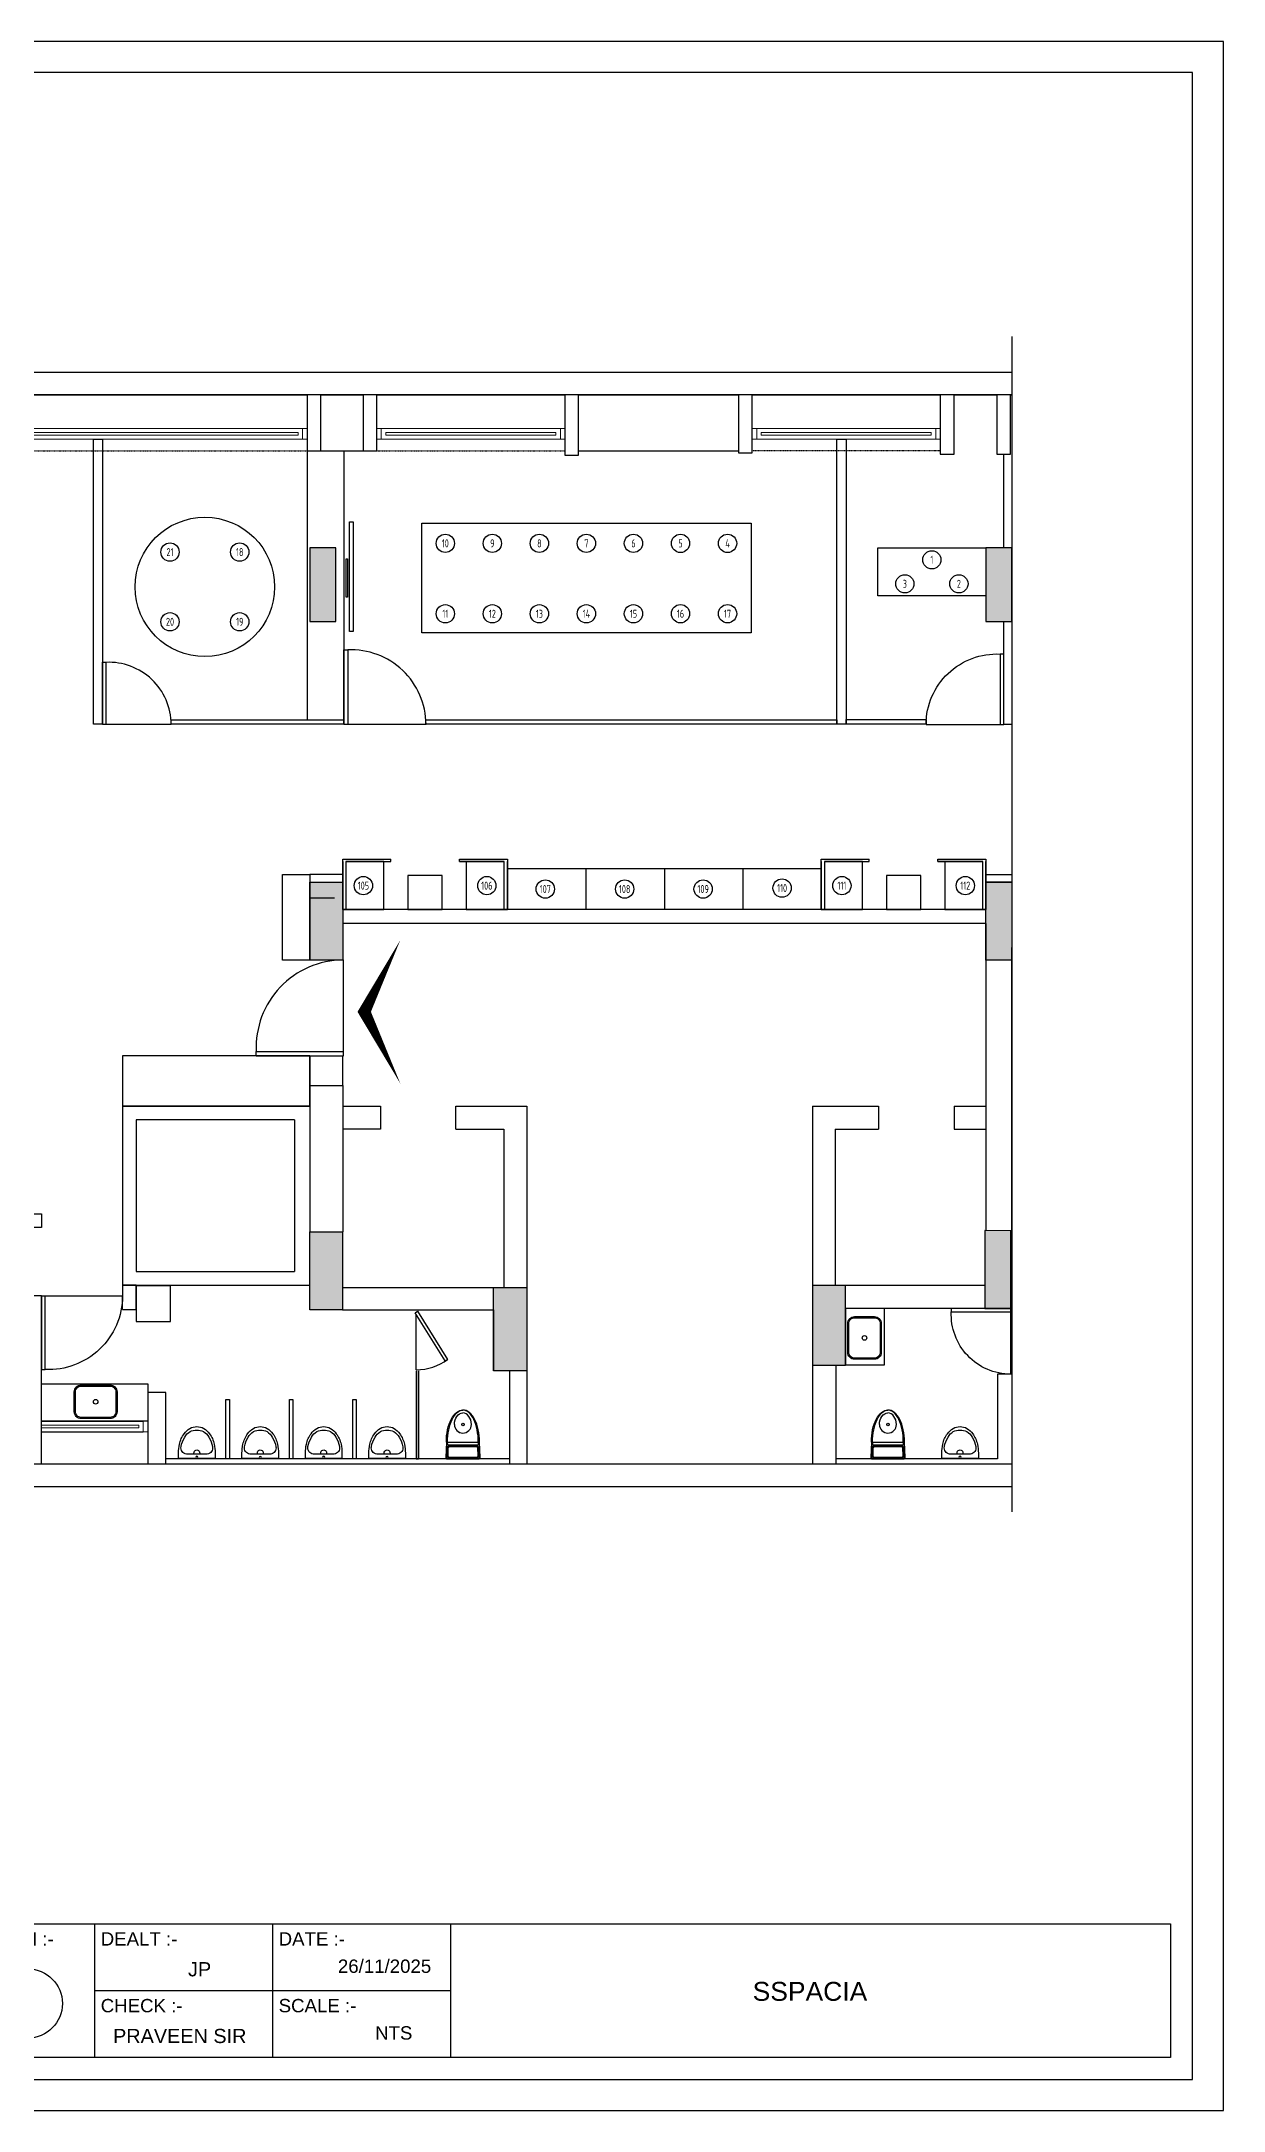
# Model space of a CAD drawing. Header units: millimetres. Extents: x 2131 to 3514, y 1779 to 2684.
# Drawn here: x 2997 to 3514, y 1779 to 2684 of the extents above; entities that cross this region are included whole.
import ezdxf
from ezdxf.enums import TextEntityAlignment as Align

# ---------------------------------------------------------------- set-up
doc = ezdxf.new("R2010")
doc.units = ezdxf.units.MM
doc.linetypes.add('DASHED', pattern=[0.75, 0.5, -0.25])
doc.linetypes.add('HIDDEN2', pattern=[0.1875, 0.125, -0.0625])
for name, color, linetype in [('BH', 243, 'Continuous'), ('FUR', 1, 'Continuous'), ('STAIR', 145, 'Continuous')]:
    doc.layers.add(name, color=color, linetype=linetype)
for name, color, linetype, lineweight in [('g-dw', 6, 'Continuous', 5), ('GYPSUM PARTITION', 33, 'Continuous', 30), ('HATCH', 254, 'Continuous', 30), ('wall', 30, 'Continuous', 30), ('WIN', 144, 'Continuous', 15)]:
    doc.layers.add(name, color=color, linetype=linetype, lineweight=lineweight)
doc.layers.add('GLASS', color=7, linetype='Continuous', lineweight=30, true_color=0x001d75)
doc.styles.add('VIBRANT', font='arial.ttf')
doc.styles.add('YQ_TEXT', font='SUPEROS.SHX', dxfattribs={"width": 0.8, "bigfont": 'HZDX.SHX'})

# ---------------------------------------------------------------- blocks, each defined once
blk = doc.blocks.new('SERG')
at = {"layer": 'STAIR', "lineweight": 25}
blk.add_line((132343.72, -7258.63), (132307.72, -7258.63), dxfattribs=at)
blk.add_lwpolyline([(132309.45, -7258.63), (132307.72, -7258.63), (132307.72, -7226.08), (132309.45, -7226.08)], close=True, dxfattribs=at)
blk.add_arc((132310.95, -7258.82), 32.77, 0.33287, 92.63004, dxfattribs=at)
blk = doc.blocks.new('*U7')
for p, q in [((4773315, -919233), (4769141, -919233)), ((4773315, -919353), (4769141, -919353))]:
    blk.add_line(p, q)
at = {"layer": 'g-dw'}
for points in [[(4769091, -919353), (4769141, -919353), (4769141, -919233), (4769091, -919233)], [(4773265, -919278), (4773265, -919308), (4769191, -919308), (4769191, -919278)], [(4773365, -919353), (4773315, -919353), (4773315, -919233), (4773365, -919233)]]:
    blk.add_lwpolyline(points, close=True, dxfattribs=at)
blk = doc.blocks.new('*U8')
for p, q in [((4771143, -919233), (4769141, -919233)), ((4771143, -919353), (4769141, -919353))]:
    blk.add_line(p, q)
at = {"layer": 'g-dw'}
for points in [[(4769091, -919353), (4769141, -919353), (4769141, -919233), (4769091, -919233)], [(4771093, -919278), (4771093, -919308), (4769191, -919308), (4769191, -919278)], [(4771193, -919353), (4771143, -919353), (4771143, -919233), (4771193, -919233)]]:
    blk.add_lwpolyline(points, close=True, dxfattribs=at)
blk = doc.blocks.new('*U9')
for p, q in [((4771142, -919233), (4769141, -919233)), ((4771142, -919353), (4769141, -919353))]:
    blk.add_line(p, q)
at = {"layer": 'g-dw'}
for points in [[(4769091, -919353), (4769141, -919353), (4769141, -919233), (4769091, -919233)], [(4771092, -919278), (4771092, -919308), (4769191, -919308), (4769191, -919278)], [(4771192, -919353), (4771142, -919353), (4771142, -919233), (4771192, -919233)]]:
    blk.add_lwpolyline(points, close=True, dxfattribs=at)
blk = doc.blocks.new('zw$F6B3')
at = {"layer": 'STAIR', "lineweight": 25}
blk.add_line((10.69, 4.01), (-14.57, 3.99), dxfattribs=at)
blk.add_lwpolyline([(-15.45, 3.44), (-16.14, 4.54), (5.98, 18.38), (6.67, 17.28)], close=True, dxfattribs=at)
blk.add_arc((-13.88, 3.85), 24.58, 0.3796, 36.19896, dxfattribs=at)
blk = doc.blocks.new('RGRG')
at = {"layer": 'FUR', "color": 14, "ltscale": 3}
blk.add_lwpolyline([(133789.35, -13139.04), (133786.99, -13139.04, 0.04693), (133783.02, -13139.46, 0.106746), (133778.45, -13141.53, 0.110956), (133776.15, -13144.03, 0.131574), (133775.35, -13147.04, 0.131574), (133776.15, -13150.05, 0.110956), (133778.45, -13152.55, 0.106746), (133783.02, -13154.62, 0.04693), (133786.99, -13155.04), (133789.35, -13155.04), (133789.35, -13139.04), (133787.49, -13139.04)], format="xyb", dxfattribs=at)
blk.add_lwpolyline([(133787.36, -13151.61), (133787.36, -13142.47, 0.443197), (133784.12, -13140.17, 0.104474), (133779.96, -13141.77, 0.150962), (133777.55, -13144.08, 0.144709), (133776.87, -13147.04, 0.144709), (133777.55, -13150, 0.150962), (133779.96, -13152.31, 0.104474), (133784.12, -13153.91, 0.443197)], format="xyb", close=True, dxfattribs=at)
blk.add_circle((133788.85, -13147.04), 0.5, dxfattribs=at)
blk.add_arc((133786.84, -13147.04), 1.27, 65.98896, 294.01104, dxfattribs=at)
blk = doc.blocks.new('SERGS')
at = {"layer": 'FUR'}
for points in [[(133198.18, -7371.95), (133198.43, -7365.24, 0.424878), (133197.84, -7364.63), (133190.93, -7364.63), (133184.02, -7364.63, 0.424878), (133183.43, -7365.24), (133183.67, -7371.95)], [(133194.64, -7379.67, 0.415839), (133190.93, -7375.93, 0.415839), (133187.21, -7379.67)]]:
    blk.add_lwpolyline(points, format="xyb", dxfattribs=at)
for points in [[(133190.93, -7370.35), (133184.81, -7370.35, -0.403629), (133184.12, -7369.69), (133183.97, -7365.51, -0.424878), (133184.56, -7364.9), (133190.93, -7364.9), (133197.3, -7364.9, -0.424878), (133197.88, -7365.51), (133197.73, -7369.69, -0.403629), (133197.04, -7370.35)], [(133190.93, -7365.43), (133184.84, -7365.43, 0.424878), (133184.25, -7366.04), (133184.37, -7369.25, 0.403629), (133184.96, -7369.82), (133190.93, -7369.82), (133196.89, -7369.82, 0.403629), (133197.48, -7369.25), (133197.6, -7366.04, 0.424878), (133197.01, -7365.43)], [(133190.93, -7371.95), (133184.2, -7371.95, -0.108231), (133184.42, -7370.62), (133190.93, -7370.62), (133197.43, -7370.62, -0.108231), (133197.65, -7371.95)]]:
    blk.add_lwpolyline(points, format="xyb", close=True, dxfattribs=at)
blk.add_circle((133190.93, -7379.65), 0.531, dxfattribs=at)
for start, end in [(90, 180.31842), (359.68158, 90)]:
    blk.add_arc((133190.93, -7379.65), 3.72, start, end, dxfattribs=at)
for centre, major_axis, ratio, start_param in [((133190.93, -7371.95), (0, 14.05), 0.516453, 1.570796), ((133190.93, -7371.95), (0, 14), 0.480461, 1.570796), ((133190.93, -7379.63), (0, 5.06), 0.733832, 1.578936)]:
    blk.add_ellipse(centre, major_axis=major_axis, ratio=ratio, start_param=start_param, end_param=3.141593, dxfattribs=at)
at = {"layer": 'FUR', "extrusion": (0, 0, -1)}
for centre, major_axis, ratio, start_param in [((133190.93, -7371.95), (0, 14), 0.480461, 1.570796), ((133190.93, -7371.95), (0, 14.05), 0.516453, 1.570796), ((133190.93, -7379.63), (0, 5.06), 0.733832, 1.578936)]:
    blk.add_ellipse(centre, major_axis=major_axis, ratio=ratio, start_param=start_param, end_param=3.141593, dxfattribs=at)
blk = doc.blocks.new('Z$W@#4EAB2E05')
at = {"linetype": 'Continuous', "lineweight": 30}
for p, q in [((91.361, 8.994), (91.361, 2.994)), ((99.361, 8.994), (99.361, 2.994)), ((107.361, 8.994), (107.361, 2.994))]:
    blk.add_line(p, q, dxfattribs=at)
for p, q in [((91.361, 5.994), (99.361, 5.994)), ((99.361, 5.994), (107.361, 5.994))]:
    blk.add_line(p, q)
for points in [[(1.395, 92.239), (1.395, 1.994), (140.73, 1.994), (140.73, 92.239)], [(139.73, 2.994), (2.395, 2.994), (2.395, 8.994), (139.73, 8.994)]]:
    blk.add_lwpolyline(points, close=True, dxfattribs=at)
blk.add_circle((88.361, 5.416), 1.555, dxfattribs=at)
at = {"layer": 'Defpoints', "color": 1, "linetype": 'Continuous', "lineweight": -3}
blk.add_lwpolyline([(0, 93.635), (0, 0.599), (142.126, 0.599), (142.126, 93.635)], close=True, dxfattribs=at)
at = {"linetype": 'Continuous', "style": 'VIBRANT'}
for s, p in [('NORTH :-', (85.797, 8.019)), ('DEALT :-', (91.637, 8.019)), ('DATE :-', (99.637, 8.019)), ('CHECK :-', (91.637, 5.019)), ('SCALE :-', (99.637, 5.019))]:
    blk.add_text(s, height=0.6, dxfattribs=at).set_placement(p)

msp = doc.modelspace()

# ---------------------------------------------------------------- hatches: boundary and pattern name
at = {"layer": 'wall'}
h = msp.add_hatch(color=2, dxfattribs=at)
h.dxf.hatch_style = 1
h.paths.add_polyline_path([(3114.27, 2462.57), (3114.27, 2430.3), (3125.65, 2430.27), (3125.65, 2462.54)])
h = msp.add_hatch(color=2, dxfattribs=at)
h.dxf.hatch_style = 1
h.paths.add_polyline_path([(3410.05, 2462.57), (3410.05, 2430.3), (3421.42, 2430.27), (3421.42, 2462.54)])
h = msp.add_hatch(color=2, dxfattribs=at)
h.dxf.hatch_style = 1
h.paths.add_polyline_path([(3114.37, 2316.3), (3128.74, 2316.3), (3128.74, 2282.26), (3114.37, 2282.26)])
h = msp.add_hatch(color=2, dxfattribs=at)
h.dxf.hatch_style = 1
h.paths.add_polyline_path([(3410.05, 2316.3), (3421.42, 2316.3), (3421.42, 2282.26), (3410.05, 2282.26)])
h = msp.add_hatch(color=2, dxfattribs=at)
h.dxf.hatch_style = 1
h.paths.add_polyline_path([(3409.55, 2163.87), (3409.55, 2129.83), (3420.92, 2129.8), (3420.92, 2163.85)])
h = msp.add_hatch(color=2, dxfattribs=at)
h.dxf.hatch_style = 1
h.paths.add_polyline_path([(3114.27, 2163.35), (3128.65, 2163.35), (3128.65, 2129.3), (3114.27, 2129.3)])
h = msp.add_hatch(color=2, dxfattribs=at)
h.dxf.hatch_style = 1
h.paths.add_polyline_path([(3194.62, 2102.55), (3194.62, 2139.05), (3209.24, 2139.05), (3209.24, 2102.55)])
h = msp.add_hatch(color=2, dxfattribs=at)
h.dxf.hatch_style = 1
h.paths.add_polyline_path([(3334.14, 2139.83), (3334.14, 2105.05), (3348.62, 2105.05), (3348.62, 2139.83)])

# ---------------------------------------------------------------- linework, layer by layer
for p, q in [((2996.87, 2080.55), (3041.42, 2080.55)), ((2996.87, 2075.86), (3041.42, 2075.86))]:
    msp.add_line(p, q)
at = {"elevation": 0}
msp.add_lwpolyline([(3153.92, 2228.16, 0, 5.24, 0), (3138.2, 2259.6, 5.24, 0, 0), (3153.92, 2291.04, 0, 0, 0)], format="xyseb", dxfattribs=at)
at = {"layer": 'BH'}
for centre in [(3053.15, 2460.7), (3083.65, 2460.7), (3173.57, 2464.52), (3194.15, 2464.52), (3214.73, 2464.52), (3235.3, 2464.52), (3255.88, 2464.52), (3276.46, 2464.51), (3297.04, 2464.51), (3386.41, 2457.32), (3374.6, 2446.82), (3398.23, 2446.82), (3173.57, 2433.72), (3194.15, 2433.72), (3214.73, 2433.72), (3235.3, 2433.72), (3255.88, 2433.72), (3276.46, 2433.73), (3297.04, 2433.73), (3053.15, 2430.21), (3083.65, 2430.21), (3137.74, 2314.8), (3191.74, 2314.8), (3217.31, 2313.3), (3252.03, 2313.3), (3286.36, 2313.3), (3320.9, 2313.72), (3347.05, 2314.8), (3401.05, 2314.8)]:
    msp.add_circle(centre, 4, dxfattribs=at)
at = {"layer": 'FUR', "color": 5}
msp.add_line((3421.42, 2555.01), (3421.42, 2040.86), dxfattribs=at)
at = {"layer": 'FUR', "color": 0, "linetype": 'DASHED', "lineweight": -2, "ltscale": 0.2}
for p, q in [((2945.87, 2505.05), (3113.14, 2505.05)), ((3143.62, 2505.05), (3225.87, 2505.05)), ((3390.14, 2505.05), (3307.87, 2505.05))]:
    msp.add_line(p, q, dxfattribs=at)
at = {"layer": 'FUR'}
for p, q in [((3113.12, 2505.05), (3113.14, 2387.36)), ((3119.12, 2505.05), (3137.62, 2505.05)), ((3129.14, 2505.05), (3129.14, 2387.36)), ((3231.87, 2505.05), (3301.87, 2505.05)), ((3149.74, 2325.3), (3149.74, 2326.3)), ((3179.74, 2325.3), (3179.74, 2326.3)), ((3359.05, 2325.3), (3359.05, 2326.3)), ((3389.05, 2325.3), (3389.05, 2326.3)), ((3130.12, 2325.3), (3149.74, 2325.3)), ((3146.74, 2325.3), (3149.74, 2325.3)), ((3179.74, 2325.3), (3199.37, 2325.3)), ((3182.74, 2325.3), (3179.74, 2325.3)), ((3235.07, 2322.3), (3235.07, 2304.3)), ((3269.4, 2322.3), (3269.4, 2304.3)), ((3303.72, 2322.3), (3303.72, 2304.3)), ((3339.42, 2325.3), (3359.05, 2325.3)), ((3356.05, 2325.3), (3359.05, 2325.3)), ((3389.05, 2325.3), (3408.67, 2325.3)), ((3392.05, 2325.3), (3389.05, 2325.3)), ((3134.62, 2083.34), (3134.62, 2083.34))]:
    msp.add_line(p, q, dxfattribs=at)
for points in [[(3131.62, 2473.88), (3133.24, 2473.88), (3133.24, 2425.95), (3131.62, 2425.95)], [(3163.28, 2425.38), (3163.28, 2473.38), (3307.32, 2473.36), (3307.32, 2425.36)], [(3114.27, 2462.57), (3114.27, 2430.3), (3125.65, 2430.27), (3125.65, 2462.54)], [(3410.05, 2462.57), (3410.05, 2430.3), (3421.42, 2430.27), (3421.42, 2462.54)], [(3130.23, 2457.82), (3130.81, 2457.82), (3130.81, 2440.91), (3130.23, 2440.91)], [(3102.37, 2319.67), (3114.37, 2319.67), (3114.37, 2282.26), (3102.37, 2282.26)], [(3114.37, 2316.3), (3128.74, 2316.3), (3128.74, 2319.67), (3114.37, 2319.67)], [(3172.24, 2319.3), (3157.24, 2319.3), (3157.24, 2304.3), (3172.24, 2304.3)], [(3200.74, 2322.3), (3338.05, 2322.3), (3338.05, 2304.3), (3200.74, 2304.3)], [(3381.55, 2319.3), (3366.55, 2319.3), (3366.55, 2304.3), (3381.55, 2304.3)], [(3114.37, 2316.3), (3128.74, 2316.3), (3128.74, 2282.26), (3114.37, 2282.26)], [(3410.05, 2316.3), (3421.42, 2316.3), (3421.42, 2282.26), (3410.05, 2282.26)], [(3032.37, 2218.3), (3114.37, 2218.3), (3114.37, 2240.3), (3032.37, 2240.3)], [(3114.37, 2227.3), (3128.74, 2227.3), (3128.74, 2240.26), (3114.37, 2240.26)], [(3409.55, 2163.87), (3409.55, 2129.83), (3420.92, 2129.8), (3420.92, 2163.85)], [(3114.27, 2163.35), (3128.65, 2163.35), (3128.65, 2129.3), (3114.27, 2129.3)], [(3053.3, 2139.8), (3038.37, 2139.8), (3038.37, 2124.17), (3053.3, 2124.17)], [(3194.62, 2139.05), (3209.24, 2139.05), (3209.24, 2102.55), (3194.62, 2102.55)], [(3334.14, 2105.05), (3348.62, 2105.05), (3348.62, 2139.83), (3334.14, 2139.83)]]:
    msp.add_lwpolyline(points, close=True, dxfattribs=at)
for points in [[(3410.05, 2442.17), (3410.05, 2441.57), (3362.78, 2441.57), (3362.78, 2462.57), (3410.05, 2462.57), (3410.05, 2448.67)], [(3128.74, 2304.3), (3128.74, 2326.3), (3149.74, 2326.3)], [(3179.74, 2326.3), (3200.74, 2326.3), (3200.74, 2304.3), (3128.74, 2304.3)], [(3338.05, 2304.3), (3338.05, 2326.3), (3359.05, 2326.3)], [(3389.05, 2326.3), (3410.05, 2326.3), (3410.05, 2304.3), (3338.05, 2304.3)], [(3128.74, 2325.3), (3128.74, 2304.3), (3146.74, 2304.3), (3146.74, 2325.3), (3130.12, 2325.3)], [(3130.12, 2325.3), (3130.12, 2304.3), (3128.74, 2304.3), (3128.74, 2325.3)], [(3199.37, 2325.3), (3182.74, 2325.3), (3182.74, 2304.3), (3200.74, 2304.3), (3200.74, 2325.3)], [(3200.74, 2325.3), (3200.74, 2304.3), (3199.37, 2304.3), (3199.37, 2325.3)], [(3338.05, 2325.3), (3338.05, 2304.3), (3356.05, 2304.3), (3356.05, 2325.3), (3339.42, 2325.3)], [(3339.42, 2325.3), (3339.42, 2304.3), (3338.05, 2304.3), (3338.05, 2325.3)], [(3408.67, 2325.3), (3392.05, 2325.3), (3392.05, 2304.3), (3410.05, 2304.3), (3410.05, 2325.3)], [(3410.05, 2325.3), (3410.05, 2304.3), (3408.67, 2304.3), (3408.67, 2325.3)], [(3421.42, 2316.3), (3410.05, 2316.3), (3410.05, 2319.67), (3421.42, 2319.67)]]:
    msp.add_lwpolyline(points, dxfattribs=at)
at = {"layer": 'FUR', "lineweight": 30}
msp.add_lwpolyline([(3348.62, 2105.12), (3365.68, 2105.12), (3365.68, 2129.83), (3348.62, 2129.83)], close=True, dxfattribs=at)
at = {"layer": 'FUR'}
for points in [[(3352.6, 2126.3), (3361.28, 2126.3, -0.414214), (3364.28, 2123.3), (3364.28, 2110.58, -0.414214), (3361.28, 2107.58), (3352.6, 2107.58, -0.414214), (3349.6, 2110.58), (3349.6, 2123.3, -0.414214)], [(3352.6, 2125.8), (3361.28, 2125.8, -0.414214), (3363.78, 2123.3), (3363.78, 2110.58, -0.414214), (3361.28, 2108.08), (3352.6, 2108.08, -0.414214), (3350.1, 2110.58), (3350.1, 2123.3, -0.414214)], [(3029.97, 2093.36), (3029.97, 2084.68, -0.414214), (3026.97, 2081.68), (3014.25, 2081.68, -0.414214), (3011.25, 2084.68), (3011.25, 2093.36, -0.414214), (3014.25, 2096.36), (3026.97, 2096.36, -0.414214)], [(3029.47, 2093.36), (3029.47, 2084.68, -0.414214), (3026.97, 2082.18), (3014.25, 2082.18, -0.414214), (3011.75, 2084.68), (3011.75, 2093.36, -0.414214), (3014.25, 2095.86), (3026.97, 2095.86, -0.414214)]]:
    msp.add_lwpolyline(points, format="xyb", close=True, dxfattribs=at)
for centre, radius in [((3068.4, 2445.46), 30.5), ((3356.94, 2116.94), 0.996), ((3020.61, 2089.02), 0.996)]:
    msp.add_circle(centre, radius, dxfattribs=at)
at = {"layer": 'g-dw'}
msp.add_lwpolyline([(3043.37, 2080.55), (3041.42, 2080.55), (3041.42, 2075.86), (3043.37, 2075.86)], close=True, dxfattribs=at)
at = {"layer": 'GLASS'}
for points in [[(3053.61, 2387.36), (3129.14, 2387.36), (3129.14, 2385.36), (3053.61, 2385.36)], [(3165.09, 2387.36), (3344.89, 2387.36), (3344.89, 2385.36), (3165.09, 2385.36)], [(3348.86, 2387.41), (3383.92, 2387.41), (3383.92, 2385.36), (3348.86, 2385.36)]]:
    msp.add_lwpolyline(points, close=True, dxfattribs=at)
at = {"layer": 'GYPSUM PARTITION'}
for p, q in [((3417.92, 2462.55), (3417.89, 2503.55)), ((3417.96, 2385.36), (3417.95, 2430.28)), ((3417.89, 2385.36), (3421.42, 2385.36))]:
    msp.add_line(p, q, dxfattribs=at)
for points in [[(3019.66, 2510.05), (3023.66, 2510.05), (3023.66, 2385.36), (3019.66, 2385.36)], [(3344.89, 2510.05), (3348.86, 2510.05), (3348.86, 2385.36), (3344.89, 2385.36)]]:
    msp.add_lwpolyline(points, close=True, dxfattribs=at)
msp.add_lwpolyline([(2877.28, 2165.25), (2877.28, 2171.25), (2996.87, 2171.26), (2996.87, 2165.25), (2883.28, 2165.25)], dxfattribs=at)
at = {"layer": 'wall', "color": 240, "true_color": 0xed1f24}
for p, q in [((2219.62, 2539.55), (3421.42, 2539.39)), ((3421.42, 2529.55), (2229.62, 2529.55)), ((2945.87, 2529.55), (3113.12, 2529.55)), ((3113.12, 2529.55), (3113.12, 2505.05)), ((3119.12, 2505.05), (3119.12, 2529.55)), ((3119.12, 2529.55), (3137.62, 2529.55)), ((3137.62, 2529.55), (3137.62, 2505.05)), ((3143.62, 2505.05), (3143.62, 2529.55)), ((3143.62, 2529.55), (3225.87, 2529.55)), ((3225.87, 2529.55), (3225.87, 2503.05)), ((3231.87, 2503.05), (3231.87, 2529.55)), ((3231.87, 2529.55), (3301.87, 2529.55)), ((3301.87, 2529.55), (3301.87, 2504.05)), ((3307.87, 2504.05), (3307.87, 2529.55)), ((3307.87, 2529.55), (3390.12, 2529.55)), ((3390.12, 2529.55), (3390.12, 2503.55)), ((3396.12, 2503.55), (3396.12, 2529.55)), ((3396.12, 2529.55), (3414.87, 2529.55)), ((3414.87, 2529.55), (3414.87, 2503.55)), ((3420.87, 2503.55), (3420.87, 2529.55)), ((3420.87, 2529.55), (3421.42, 2529.55)), ((3113.12, 2505.05), (3119.12, 2505.05)), ((3137.62, 2505.05), (3143.62, 2505.05)), ((3225.87, 2503.05), (3231.87, 2503.05)), ((3301.87, 2504.05), (3307.87, 2504.05)), ((3390.12, 2503.55), (3396.12, 2503.55)), ((3414.87, 2503.55), (3420.87, 2503.55)), ((3125.12, 2309.3), (3114.37, 2309.3)), ((3114.37, 2309.3), (3114.37, 2282.3)), ((3128.74, 2304.3), (3128.74, 2309.3)), ((3421.42, 2316.3), (3413.67, 2316.3)), ((3365.12, 2304.3), (3128.74, 2304.3)), ((3410.05, 2304.3), (3365.12, 2304.3)), ((3365.12, 2298.3), (3128.74, 2298.3)), ((3410.06, 2298.27), (3365.12, 2298.3)), ((3410.06, 2298.3), (3409.96, 2163.86)), ((3421.43, 2142.05), (3421.43, 2287.8)), ((3114.37, 2227.3), (3114.37, 2218.3)), ((3114.37, 2227.3), (3128.74, 2227.3)), ((3128.74, 2227.3), (3128.74, 2218.3)), ((3114.37, 2218.3), (3032.37, 2218.3)), ((3032.37, 2218.3), (3032.37, 2140.05)), ((3114.37, 2218.3), (3114.37, 2163.35)), ((3128.74, 2218.3), (3145.24, 2218.3)), ((3128.74, 2218.3), (3128.74, 2163.35)), ((3145.24, 2218.3), (3145.24, 2208.3)), ((3178.24, 2218.3), (3209.24, 2218.3)), ((3178.24, 2208.3), (3178.24, 2218.3)), ((3209.24, 2218.3), (3209.24, 2138.05)), ((3334.14, 2218.3), (3363.14, 2218.3)), ((3334.14, 2218.3), (3334.14, 2136.8)), ((3363.14, 2218.3), (3363.14, 2208.3)), ((3396.14, 2218.3), (3410, 2218.3)), ((3396.14, 2218.3), (3396.14, 2208.3)), ((3107.66, 2212.3), (3038.37, 2212.3)), ((3038.37, 2212.3), (3038.37, 2146.05)), ((3107.66, 2212.3), (3107.66, 2146.05)), ((3114.37, 2212.3), (3114.27, 2212.3)), ((3145.24, 2208.3), (3128.74, 2208.3)), ((3178.24, 2208.3), (3199.24, 2208.3)), ((3199.24, 2208.3), (3199.24, 2139.05)), ((3344.14, 2208.3), (3344.19, 2139.83)), ((3344.14, 2208.3), (3363.14, 2208.3)), ((3396.14, 2208.3), (3410, 2208.3)), ((3410, 2208.3), (3410, 2208.3)), ((3038.37, 2146.05), (3107.66, 2146.05)), ((3032.37, 2140.05), (3114.27, 2140.05)), ((3128.65, 2139.05), (3199.24, 2139.05)), ((3209.24, 2138.05), (3209.24, 2061.8)), ((3334.14, 2136.8), (3334.14, 2061.8)), ((3409.53, 2139.88), (3344.19, 2139.83)), ((3421.42, 2142.05), (3420.92, 2142.05)), ((3420.92, 2136.3), (3421.42, 2136.3)), ((2996.87, 2135.37), (2990.87, 2135.37)), ((2996.87, 2093.05), (2996.87, 2135.37)), ((3128.65, 2129.3), (3194.62, 2129.3)), ((3194.62, 2129.3), (3194.62, 2102.55)), ((3409.53, 2129.83), (3348.62, 2129.83)), ((3348.62, 2105.05), (3348.62, 2128.05)), ((3161.88, 2102.59), (3161.88, 2064.09)), ((3201.62, 2102.55), (3201.62, 2061.8)), ((3344.62, 2061.8), (3344.62, 2105.05)), ((3344.62, 2105.05), (3348.62, 2105.05)), ((3421.42, 2101.05), (3415.12, 2101.05)), ((3415.12, 2101.05), (3415.12, 2064.05)), ((2996.87, 2061.8), (2996.87, 2093.05)), ((3051.37, 2093.05), (3043.37, 2093.05)), ((3043.37, 2093.05), (3043.37, 2072.8)), ((3051.37, 2061.8), (3051.37, 2093.05)), ((3043.37, 2090.3), (3043.37, 2061.8)), ((3201.62, 2064.05), (3051.37, 2064.05)), ((3415.12, 2064.05), (3344.62, 2064.05)), ((2229.62, 2061.8), (3421.42, 2061.8)), ((3421.42, 2051.8), (2219.62, 2051.8))]:
    msp.add_line(p, q, dxfattribs=at)
at = {"layer": 'wall', "color": 240, "linetype": 'HIDDEN2', "lineweight": -2, "true_color": 0xed1f24}
msp.add_line((3114.37, 2218.3), (3114.27, 2218.22), dxfattribs=at)
at = {"layer": 'wall'}
for points in [[(3032.37, 2129.31), (3038.37, 2129.31), (3038.37, 2140.05), (3032.37, 2140.05), (3032.37, 2135.19)], [(3032.37, 2129.31), (3032.37, 2129.31), (3032.37, 2129.31), (3032.37, 2135.19), (3032.37, 2135.19)], [(3201.62, 2102.55), (3194.62, 2102.55), (3194.62, 2129.3)], [(3160.87, 2102.59), (3160.87, 2064.09), (3161.88, 2064.09), (3161.88, 2102.59)]]:
    msp.add_lwpolyline(points, dxfattribs=at)
for points in [[(2996.87, 2096.79), (3043.37, 2096.79), (3043.37, 2080.55), (2996.87, 2080.55)], [(3077.62, 2089.95), (3079.12, 2089.95), (3079.12, 2064.1), (3077.62, 2064.1)], [(3105.37, 2089.95), (3106.87, 2089.95), (3106.87, 2064.11), (3105.37, 2064.11)], [(3133.12, 2089.95), (3134.62, 2089.95), (3134.62, 2064.1), (3133.12, 2064.1)]]:
    msp.add_lwpolyline(points, close=True, dxfattribs=at)
at = {"layer": 'WIN'}
msp.add_lwpolyline([(2996.87, 2078.79), (3039.46, 2078.79), (3039.46, 2077.62), (2996.87, 2077.62)], dxfattribs=at)

# ---------------------------------------------------------------- block references
at = {"xscale": 9.729211234239635, "yscale": 9.729211234239635, "zscale": 9.729211234239635}
msp.add_blockref('Z$W@#4EAB2E05', (2131.28, 1773.11), dxfattribs=at)
at = {"color": 35, "xscale": -1}
for p, rotation in [((-10082.17, 135853.5), 89.99999999997353), ((-10054.42, 135853.49), 89.99999999997353), ((-10026.67, 135853.5), 89.99999999997353), ((-9998.92, 135853.49), 89.99999999997353), ((-9748.28, 135853.5), 89.99999999997338)]:
    msp.add_blockref('RGRG', p, dxfattribs=dict(at, rotation=rotation))
at = {"layer": 'FUR', "xscale": 0.8333333333344124, "yscale": 0.8333333333344124, "zscale": 0.8333333333344124}
msp.add_blockref('SERG', (-107232.77, 8434.21), dxfattribs=at)
at = {"layer": 'FUR'}
for p, xscale, yscale, zscale, rotation in [((-127473.24, -5022.59), -0.9861111111113539, 0.986111111111354, 0.9861111111113539, 180), ((-2376.78, 107808.2), -0.7987318749275503, 0.7987318749275505, 0.7987318749275505, 89.99999999999967)]:
    msp.add_blockref('SERG', p, dxfattribs=dict(at, xscale=xscale, yscale=yscale, zscale=zscale, rotation=rotation))
at = {"layer": 'GLASS'}
msp.add_blockref('SERG', (-129178.58, 9643.98), dxfattribs=at)
at = {"layer": 'GLASS', "xscale": -0.9445983220612211, "yscale": 0.9445983220612212, "zscale": 0.9445983220612211}
msp.add_blockref('SERG', (128395.55, 9241.84), dxfattribs=at)
at = {"layer": 'HATCH'}
for p, rotation in [((136372.21, -5300.58), 180), ((136558.14, -5300.58), 179.9999999999999)]:
    msp.add_blockref('SERGS', p, dxfattribs=dict(at, rotation=rotation))
at = {"layer": 'wall', "color": 7, "xscale": 1.16668195060722, "yscale": 1.16668195060722, "zscale": 1.16668195060722, "rotation": 90.00000000000017}
msp.add_blockref('SERG', (-5339.68, -152120.76), dxfattribs=at)
at = {"layer": 'wall', "xscale": 0.9534497459580502, "yscale": 0.9534497459580502, "zscale": 0.9534497459580502, "rotation": 270}
msp.add_blockref('zw$F6B3', (3157.07, 2113.24), dxfattribs=at)
at = {"layer": 'WIN', "color": 3, "xscale": 0.03913253686922595, "yscale": 0.03913253686922595, "zscale": 0.03913253686922595, "rotation": 180}
for name, p in [('*U7', (189739.74, -33461.86)), ('*U8', (189852.51, -33461.86)), ('*U9', (190016.71, -33461.86))]:
    msp.add_blockref(name, p, dxfattribs=at)

# ---------------------------------------------------------------- texts
at = {"style": 'VIBRANT'}
for s, p in [('JP', (3061.03, 1837.67, 0)), ('PRAVEEN SIR', (3028.24, 1808.49, 0))]:
    e = msp.add_text(s, height=6.211, dxfattribs=at)
    e.set_placement(p)
    e.dxf.unprotected_set("ltscale", 0)
for s, p in [('26/11/2025', (3126.59, 1839.19)), ('NTS', (3142.87, 1810.01))]:
    msp.add_text(s, height=5.838, dxfattribs=at).set_placement(p)
at = {"insert": (3333.09, 1831.05, 0), "char_height": 8.2813, "width": 328.8784, "attachment_point": 5, "style": 'VIBRANT'}
msp.add_mtext('\\pxqc;SSPACIA', dxfattribs=at).dxf.unprotected_set("ltscale", 0)
at = {"layer": 'BH', "style": 'YQ_TEXT', "width": 0.8}
for s, p in [('21', (3053.15, 2460.7)), ('18', (3083.65, 2460.7)), ('10', (3173.57, 2464.52)), ('9', (3194.15, 2464.52)), ('8', (3214.73, 2464.52)), ('7', (3235.3, 2464.52)), ('6', (3255.88, 2464.52)), ('5', (3276.46, 2464.51)), ('4', (3297.04, 2464.51)), ('1', (3386.41, 2457.32)), ('3', (3374.6, 2446.82)), ('2', (3398.23, 2446.82)), ('11', (3173.57, 2433.72)), ('12', (3194.15, 2433.72)), ('13', (3214.73, 2433.72)), ('14', (3235.3, 2433.72)), ('15', (3255.88, 2433.72)), ('16', (3276.46, 2433.73)), ('17', (3297.04, 2433.73)), ('20', (3053.15, 2430.21)), ('19', (3083.65, 2430.21)), ('105', (3137.74, 2314.8)), ('106', (3191.74, 2314.8)), ('107', (3217.31, 2313.3)), ('108', (3252.03, 2313.3)), ('109', (3286.36, 2313.3)), ('110', (3320.9, 2313.72)), ('111', (3347.05, 2314.8)), ('112', (3401.05, 2314.8))]:
    msp.add_text(s, height=3.5, dxfattribs=at).set_placement(p, align=Align.MIDDLE)

doc.saveas('drawing.dxf')
